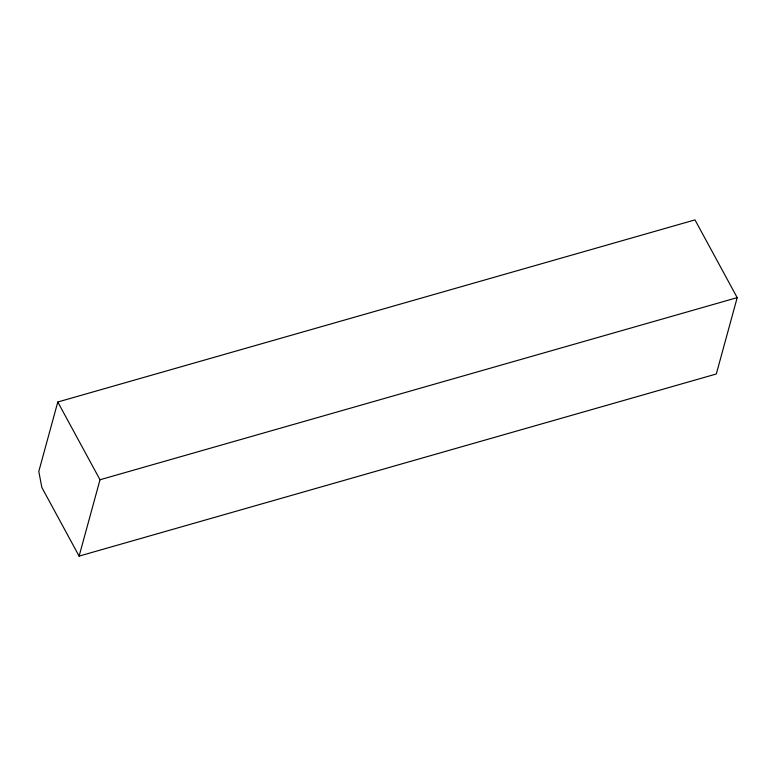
<?xml version="1.0" encoding="UTF-8"?>
<svg xmlns="http://www.w3.org/2000/svg" width="776" height="776" viewBox="0 0 776 776"><rect width="100%" height="100%" fill="white"/><g stroke="black" fill="none" stroke-linecap="round" stroke-linejoin="round"><path stroke-width="1.16" d="M57.793 402.007L38.8 471.42L41.865 487.512L79.113 556.111L716.306 373.993L737.2 297.635L694.986 219.889L57.793 402.007L100.007 479.752L79.113 556.111M100.007 479.752L737.2 297.635"/></g></svg>
